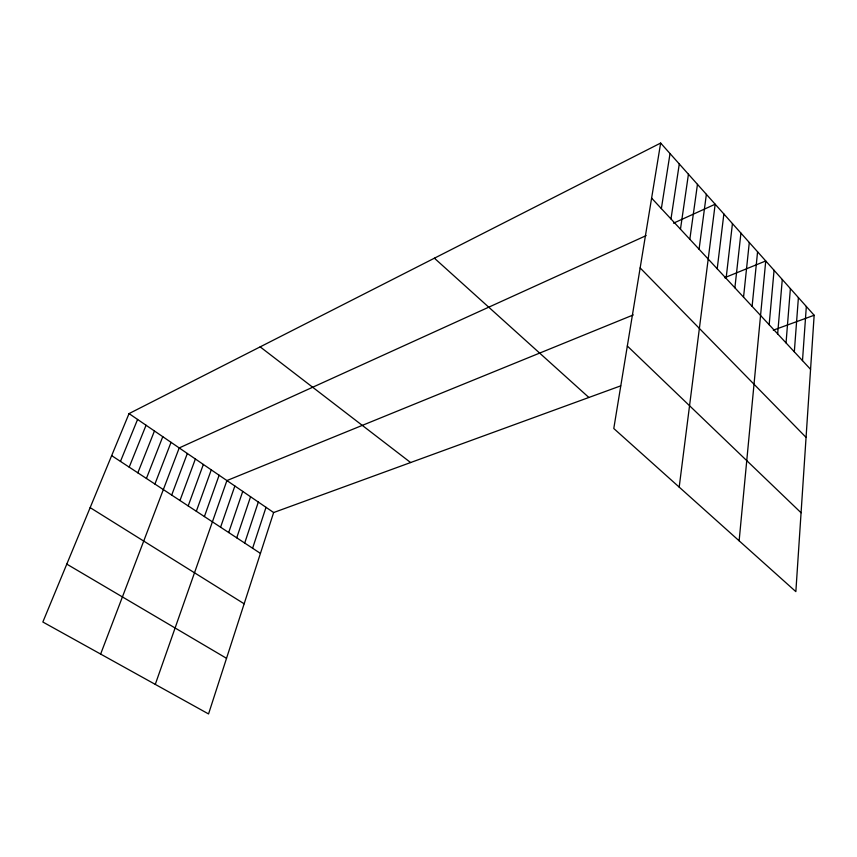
<?xml version="1.0" encoding="UTF-8"?>
<svg xmlns="http://www.w3.org/2000/svg" width="857" height="857" viewBox="0 0 857 857"><rect width="100%" height="100%" fill="white"/><g stroke="black" fill="none" stroke-linecap="round" stroke-linejoin="round"><path stroke-width="1.29" d="M660.651 143.055L814.15 315.258L795.853 591.63L613.783 428.511L660.651 143.055L129.043 413.599L42.85 622.011L208.551 713.945L273.64 512.54L620.693 385.864M802.495 360.636L806.33 306.474M794.321 351.831L798.403 297.593M786.04 342.907L790.39 288.605M777.653 333.876L782.28 279.5M769.158 324.728L774.064 270.287M739.13 540.81L765.74 260.957L724.583 277.732M752.103 306.356L757.577 251.787M743.544 297.143L749.297 242.499M734.878 287.802L740.93 233.115M726.104 278.343L732.446 223.602M717.213 268.766L723.865 213.971M679.194 487.119L715.177 204.223L673.495 223.174M699.076 249.237L706.372 194.346M689.831 239.274L697.459 184.351M680.469 229.183L688.439 174.217M670.977 218.964L679.29 163.966M661.358 208.605L670.035 153.574M252.601 548.255L266.013 507.323M244.695 543.059L258.321 502.063M236.725 537.821L250.565 496.749M228.69 532.54L242.745 491.404M220.581 527.205L234.861 486.005M155.278 684.389L226.912 480.563L633.28 314.937M204.395 516.567L219.124 475.239M196.328 511.265L211.272 469.861M188.186 505.919L203.355 464.451M179.97 500.52L195.375 458.988M171.689 495.078L187.329 453.482M100.633 654.073L179.22 447.932L646.124 235.621M154.913 484.044L171.036 442.33M146.408 478.463L162.776 436.684M137.838 472.828L154.453 430.985M129.193 467.14L146.054 425.243M120.462 461.409L137.581 419.448M773.293 330.17L814.15 315.258M66.792 564.12L226.527 658.315M90.156 507.623L244.149 603.789M111.667 455.624L260.442 553.397M129.043 413.599L273.64 512.54M260.164 346.871L410.621 462.544M434.403 258.193L588.877 397.477M627.324 346.003L801.07 512.765M640.147 267.941L806.062 437.381M651.609 198.106L810.572 369.335"/></g></svg>
